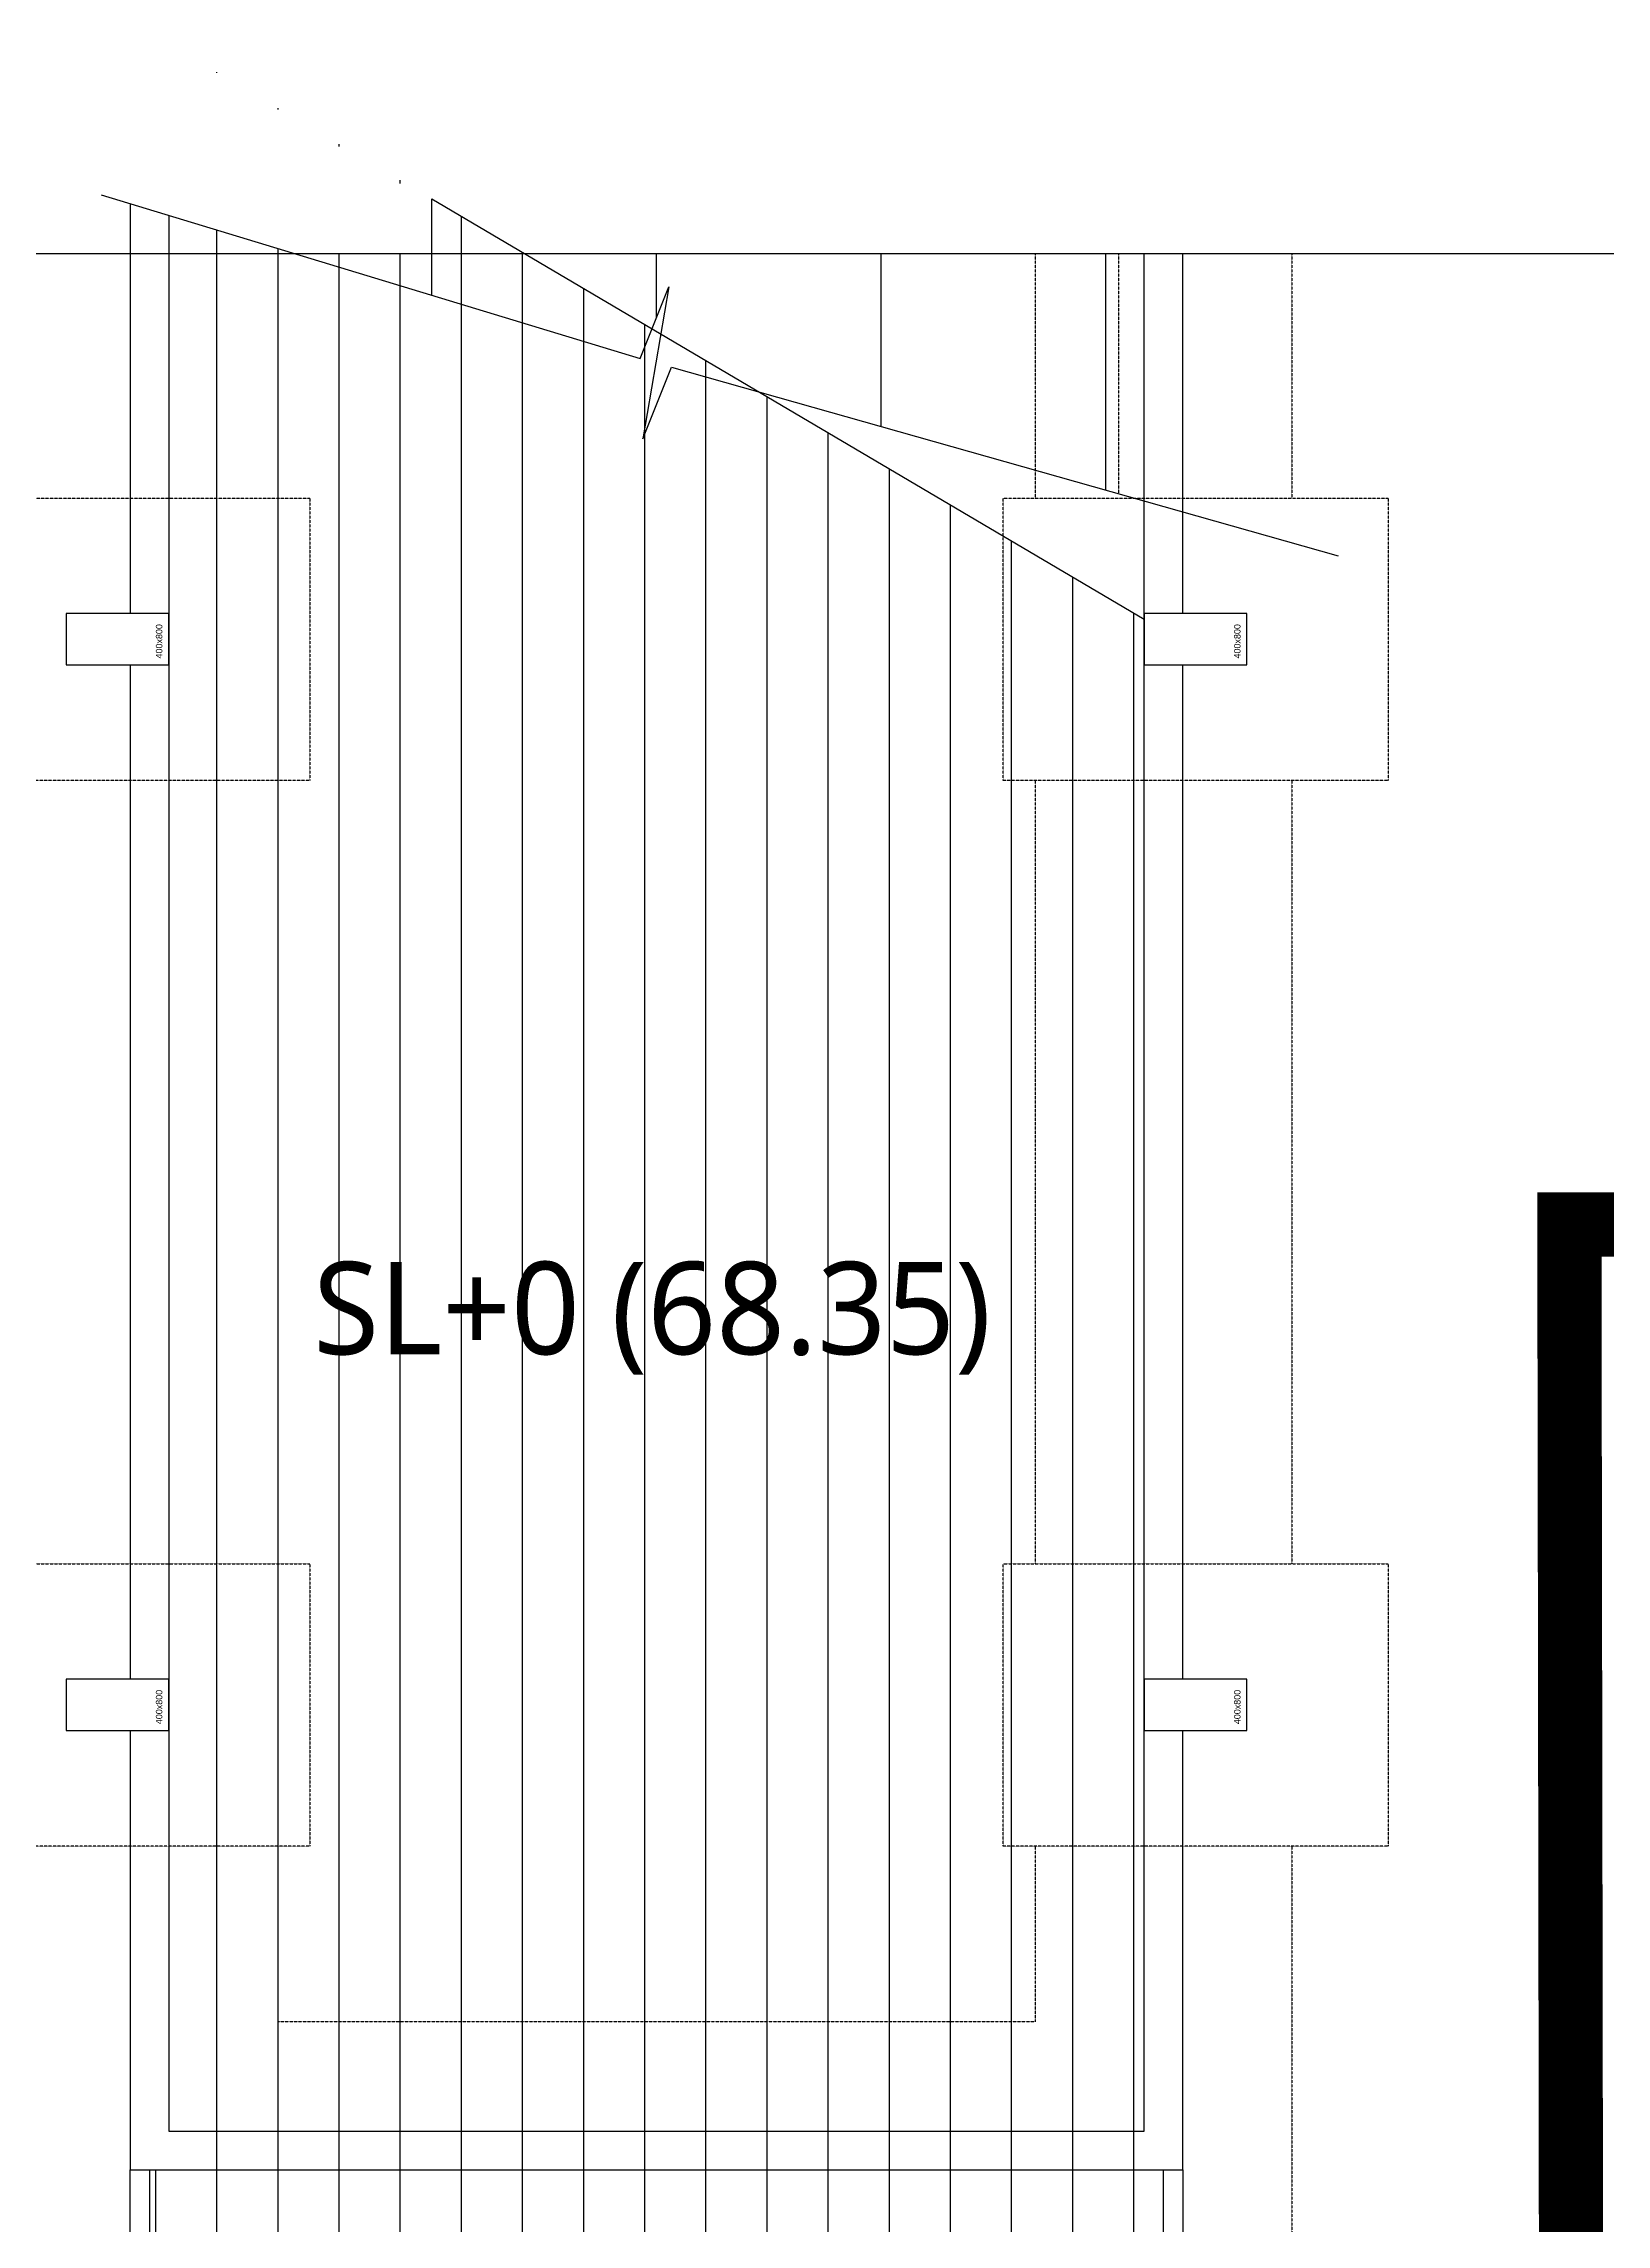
# Model space of a CAD drawing. Header units: millimetres. Extents: x 43843 to 1069877, y 60576 to 148433.
# Drawn here: x 701756 to 713931, y 117616 to 134600 of the extents above; entities that cross this region are included whole.
import ezdxf
from ezdxf.enums import TextEntityAlignment as Align

# ---------------------------------------------------------------- set-up
doc = ezdxf.new("R2010")
doc.units = ezdxf.units.MM
doc.linetypes.add('HID', pattern=[2.5, 1.5, -1])
doc.linetypes.add('HIDDEN', pattern=[0.375, 0.25, -0.125])
for name, color, linetype in [('-S_F', 7, 'Continuous'), ('8', 8, 'Continuous'), ('S-ELEV', 7, 'Continuous'), ('S-GIRDER', 4, 'HIDDEN'), ('S-HAT_SLAB LEVEL', 7, 'Continuous'), ('S-STAIR', 251, 'Continuous'), ('S-TEXT-NOTES-TEXT', 3, 'Continuous'), ('XR-지하주차장$0$A-CON', 2, 'Continuous'), ('XR-지하주차장$0$AA-COL', 2, 'Continuous'), ('기초', 7, 'Continuous')]:
    doc.layers.add(name, color=color, linetype=linetype)
doc.layers.add('S_NOPLOT_251', color=251, linetype='Continuous', plot=False)
doc.styles.add('XR-지하주차장$0$Standard', font='arial.ttf')
doc.styles.add('맑은 고딕', font='malgun.ttf')

# ---------------------------------------------------------------- blocks, each defined once
blk = doc.blocks.new('zw$D357')
at = {"layer": 'S-HAT_SLAB LEVEL', "transparency": 33554559}
h = blk.add_hatch(dxfattribs=at)
h.set_pattern_fill('ANSI31', color=8, scale=150, angle=45)
h.set_pattern_definition([(90, (-331308.57, 62679.2), (-476.25, 0), [])])
h.paths.add_polyline_path([(-48210, 2512), (-48210, -1927), (-48210, -1927), (-48210, -2420), (-48210, -2420), (-48210, -14047), (-48360, -14047), (-48360, -20177), (-40460, -20177), (-40460, -14047), (-40610, -14047), (-40610, -1971), (-47910, 2335), (-47910, 2335), (-47910, 2331), (-47910, 2331), (-46160, 1275), (-46160, 878), (-47229, 878), (-48010, 1115), (-48010, 2394), (-48210, 2512)])
h.paths.add_polyline_path([(-48210, -2327), (-48210, -2420), (-48210, -2420), (-48210, -2327)])
h.paths.add_polyline_path([(-48210, -2327), (-48210, -1927)])
h.paths.add_polyline_path([(-48210, -1927), (-48210, -2327)])
h.paths.add_polyline_path([(-48210, -1927), (-48210, -1927)])
h.paths.add_polyline_path([(-48210, -2327), (-48210, -2327)])
at = {"layer": '-S_F', "linetype": 'HIDDEN', "lineweight": -3}
for p, q in [((-47360, 917), (-47360, -1027)), ((-41460, 878), (-41460, -1027)), ((-39460, 878), (-39460, -1027)), ((-47360, -3227), (-47360, -9327)), ((-41460, -3227), (-41460, -9327)), ((-39460, -3227), (-39460, -9327)), ((-47360, -11527), (-47360, -12896)), ((-41460, -11527), (-41460, -12896)), ((-39460, -11527), (-39460, -14896)), ((-41460, -12896), (-47360, -12896))]:
    blk.add_line(p, q, dxfattribs=at)
for points in [[(-50110, -1027), (-47110, -1027), (-47110, -3227), (-50110, -3227)], [(-41710, -1027), (-38710, -1027), (-38710, -3227), (-41710, -3227)], [(-50110, -9327), (-47110, -9327), (-47110, -11527), (-50110, -11527)], [(-41710, -9327), (-38710, -9327), (-38710, -11527), (-41710, -11527)]]:
    blk.add_lwpolyline(points, close=True, dxfattribs=at)
blk.add_lwpolyline([(-70457, 878), (0, 878), (0, -57059), (-70457, -57059)], close=True)
at = {"layer": 'S-ELEV', "elevation": 0}
blk.add_lwpolyline([(-46160, 1304), (-40610, -1970), (-40610, 878)], dxfattribs=at)
at = {"layer": 'S-GIRDER', "color": 5, "elevation": 0}
for points in [[(-48510, 1266), (-48510, 1266)], [(-48010, 1115), (-48010, 1115)], [(-40810, 878), (-40810, -993)], [(-40310, -1135), (-40310, 878)]]:
    blk.add_lwpolyline(points, dxfattribs=at)
at = {"layer": 'S-STAIR'}
for p, q in [((-46160, 553), (-46160, 1304)), ((-44410, 375), (-44410, 878)), ((-42660, -470), (-42660, 878)), ((-40910, -965), (-40910, 878))]:
    blk.add_line(p, q, dxfattribs=at)
blk.add_lwpolyline([(-48735, 1335), (-44536, 60), (-44313, 617), (-44517, -565), (-44294, -8), (-39098, -1477)], dxfattribs=at)
at = {"layer": 'S_NOPLOT_251'}
for points in [[(-48510, -14047), (-48360, -14047), (-48360, -16227), (-48510, -16227)], [(-40460, -14047), (-40310, -14047), (-40310, -16227), (-40460, -16227)]]:
    blk.add_lwpolyline(points, close=True, dxfattribs=at)
at = {"layer": 'XR-지하주차장$0$A-CON'}
for p, q in [((-48510, 1266), (-48510, -1927)), ((-48210, 1175), (-48210, -13747)), ((-40610, -13747), (-40610, 878)), ((-40310, -1927), (-40310, 878)), ((-48510, -2327), (-48510, -10227)), ((-40310, -10227), (-40310, -2327)), ((-48510, -10627), (-48510, -14047)), ((-40310, -14047), (-40310, -10627)), ((-48210, -13747), (-40610, -13747)), ((-48510, -14047), (-40310, -14047))]:
    blk.add_line(p, q, dxfattribs=at)
blk.add_lwpolyline([(-48210, -13747), (-40610, -13747)], dxfattribs=at)
at = {"layer": 'XR-지하주차장$0$AA-COL'}
for points in [[(-48210, -2327), (-48210, -1927), (-49010, -1927), (-49010, -2327)], [(-39810, -2327), (-39810, -1927), (-40610, -1927), (-40610, -2327)], [(-48210, -10627), (-48210, -10227), (-49010, -10227), (-49010, -10627)], [(-39810, -10627), (-39810, -10227), (-40610, -10227), (-40610, -10627)]]:
    blk.add_lwpolyline(points, close=True, dxfattribs=at)
at = {"layer": '기초', "color": 6, "linetype": 'HID', "ltscale": 3, "const_width": 500}
blk.add_lwpolyline([(-56498, -55179), (-56498, -13109), (-51183, -13099), (-51183, -15035), (-51183, -15035), (-51183, -15047), (-37285, -15025), (-37298, -6685), (-14910, -6684), (-14910, -24464), (-14910, -24464), (-14910, -24477), (-13109, -24477), (-13109, -55179)], close=True, dxfattribs=at)
at = {"layer": 'Defpoints', "style": 'XR-지하주차장$0$Standard'}
for p in [(-48260, -2277), (-39860, -2277), (-48260, -10577), (-39860, -10577)]:
    blk.add_text('400x800', height=50, rotation=90, dxfattribs=at).set_placement(p)
at = {"layer": 'S-TEXT-NOTES-TEXT', "color": 3, "style": '맑은 고딕'}
blk.add_text('SL+0 (68.35)', height=720, dxfattribs=at).set_placement((-44444, -7696), align=Align.CENTER)

msp = doc.modelspace()

# ---------------------------------------------------------------- block references
at = {"layer": '8'}
msp.add_blockref('zw$D357', (750941.011, 132088.525), dxfattribs=at)

doc.saveas('drawing.dxf')
